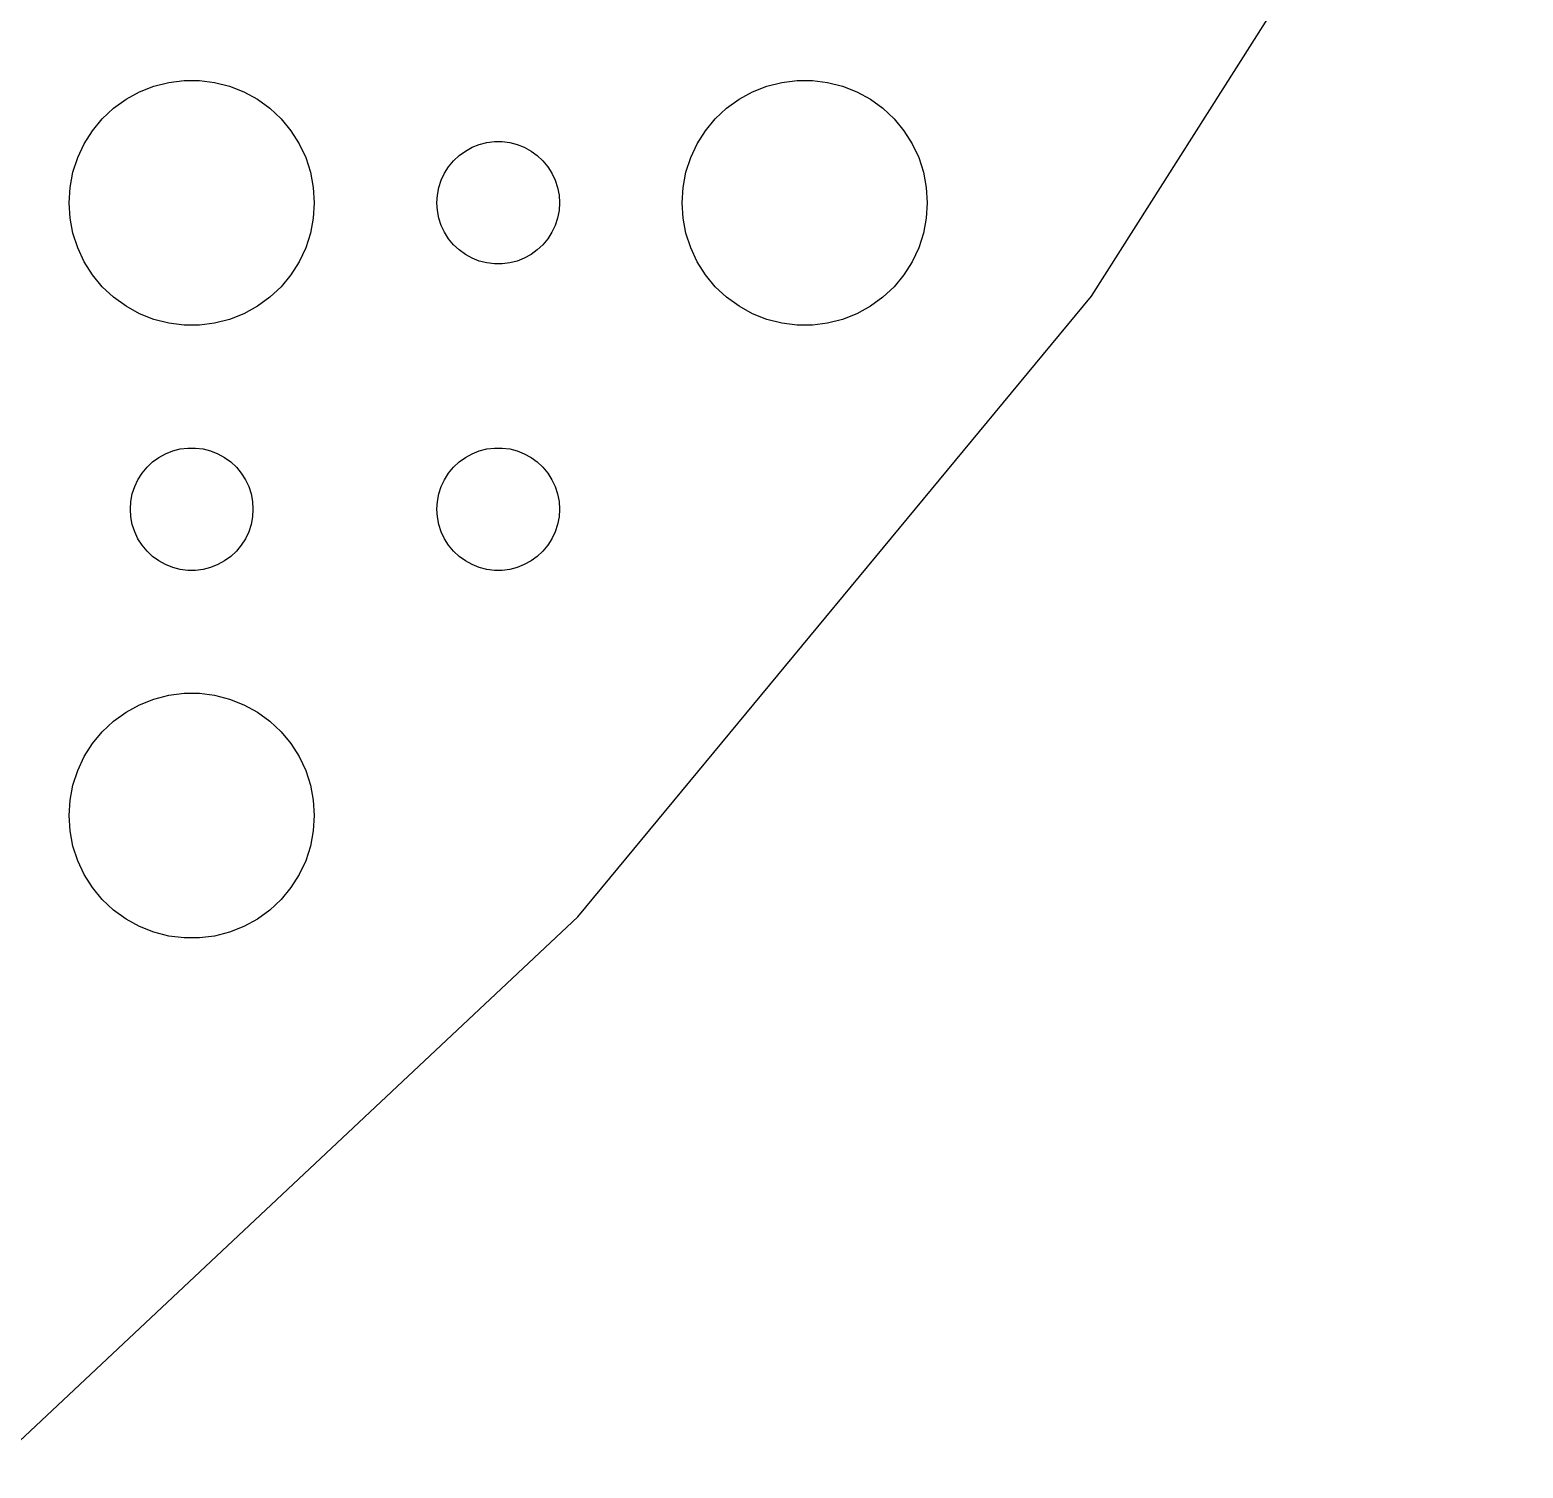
# Model space of a CAD drawing. Header units: metres. Extents: x -157 to 157, y -157 to 157.
# Drawn here: x 101.04 to 137.58, y -120.97 to -85.77 of the extents above; entities that cross this region are included whole.
import ezdxf

# ---------------------------------------------------------------- set-up
doc = ezdxf.new("R2010")
doc.units = ezdxf.units.M

msp = doc.modelspace()

# ---------------------------------------------------------------- linework, layer by layer
for p, q in [((127.016, -92.2823), (137.58, -75.6353)), ((103.393, -87.467), (103.723, -87.2855)), ((103.723, -87.2855), (104.073, -87.1468)), ((104.073, -87.1468), (104.438, -87.0531)), ((104.438, -87.0531), (104.812, -87.0059)), ((104.812, -87.0059), (105.188, -87.0059)), ((105.188, -87.0059), (105.562, -87.0531)), ((105.562, -87.0531), (105.927, -87.1468)), ((105.927, -87.1468), (106.277, -87.2855)), ((106.277, -87.2855), (106.607, -87.467)), ((118.393, -87.467), (118.723, -87.2855)), ((118.723, -87.2855), (119.073, -87.1468)), ((119.073, -87.1468), (119.438, -87.0531)), ((119.438, -87.0531), (119.812, -87.0059)), ((119.812, -87.0059), (120.188, -87.0059)), ((120.188, -87.0059), (120.562, -87.0531)), ((120.562, -87.0531), (120.927, -87.1468)), ((120.927, -87.1468), (121.277, -87.2855)), ((121.277, -87.2855), (121.607, -87.467)), ((102.813, -87.9464), (103.088, -87.6885)), ((103.088, -87.6885), (103.393, -87.467)), ((106.607, -87.467), (106.912, -87.6885)), ((106.912, -87.6885), (107.187, -87.9464)), ((117.813, -87.9464), (118.088, -87.6885)), ((118.088, -87.6885), (118.393, -87.467)), ((121.607, -87.467), (121.912, -87.6885)), ((121.912, -87.6885), (122.187, -87.9464)), ((102.573, -88.2366), (102.813, -87.9464)), ((107.187, -87.9464), (107.427, -88.2366)), ((117.573, -88.2366), (117.813, -87.9464)), ((122.187, -87.9464), (122.427, -88.2366)), ((102.371, -88.5547), (102.573, -88.2366)), ((107.427, -88.2366), (107.629, -88.5547)), ((117.371, -88.5547), (117.573, -88.2366)), ((122.427, -88.2366), (122.629, -88.5547)), ((102.211, -88.8956), (102.371, -88.5547)), ((107.629, -88.5547), (107.789, -88.8956)), ((111.544, -88.8442), (111.696, -88.7335)), ((111.696, -88.7335), (111.861, -88.6428)), ((111.861, -88.6428), (112.036, -88.5734)), ((112.036, -88.5734), (112.219, -88.5266)), ((112.219, -88.5266), (112.406, -88.503)), ((112.406, -88.503), (112.594, -88.503)), ((112.594, -88.503), (112.781, -88.5266)), ((112.781, -88.5266), (112.964, -88.5734)), ((112.964, -88.5734), (113.139, -88.6428)), ((113.139, -88.6428), (113.304, -88.7335)), ((113.304, -88.7335), (113.456, -88.8442)), ((117.211, -88.8956), (117.371, -88.5547)), ((122.629, -88.5547), (122.789, -88.8956)), ((102.094, -89.2539), (102.211, -88.8956)), ((107.789, -88.8956), (107.906, -89.2539)), ((111.186, -89.2774), (111.286, -89.1183)), ((111.286, -89.1183), (111.407, -88.9732)), ((111.407, -88.9732), (111.544, -88.8442)), ((113.456, -88.8442), (113.593, -88.9732)), ((113.593, -88.9732), (113.714, -89.1183)), ((113.714, -89.1183), (113.814, -89.2774)), ((117.094, -89.2539), (117.211, -88.8956)), ((122.789, -88.8956), (122.906, -89.2539)), ((102.024, -89.624), (102.094, -89.2539)), ((107.906, -89.2539), (107.976, -89.624)), ((111.047, -89.627), (111.105, -89.4478)), ((111.105, -89.4478), (111.186, -89.2774)), ((113.814, -89.2774), (113.895, -89.4478)), ((113.895, -89.4478), (113.953, -89.627)), ((117.024, -89.624), (117.094, -89.2539)), ((122.906, -89.2539), (122.976, -89.624)), ((102, -90), (102.024, -89.624)), ((107.976, -89.624), (108, -90)), ((111, -90), (111.012, -89.812)), ((111.012, -89.812), (111.047, -89.627)), ((113.953, -89.627), (113.988, -89.812)), ((113.988, -89.812), (114, -90)), ((117, -90), (117.024, -89.624)), ((122.976, -89.624), (123, -90)), ((102.024, -90.376), (102, -90)), ((108, -90), (107.976, -90.376)), ((111.012, -90.188), (111, -90)), ((111.047, -90.373), (111.012, -90.188)), ((113.988, -90.188), (113.953, -90.373)), ((114, -90), (113.988, -90.188)), ((117.024, -90.376), (117, -90)), ((123, -90), (122.976, -90.376)), ((102.094, -90.7461), (102.024, -90.376)), ((107.976, -90.376), (107.906, -90.7461)), ((111.105, -90.5522), (111.047, -90.373)), ((111.186, -90.7226), (111.105, -90.5522)), ((113.895, -90.5522), (113.814, -90.7226)), ((113.953, -90.373), (113.895, -90.5522)), ((117.094, -90.7461), (117.024, -90.376)), ((122.976, -90.376), (122.906, -90.7461)), ((102.211, -91.1044), (102.094, -90.7461)), ((107.906, -90.7461), (107.789, -91.1044)), ((111.286, -90.8817), (111.186, -90.7226)), ((111.407, -91.0268), (111.286, -90.8817)), ((113.714, -90.8817), (113.593, -91.0268)), ((113.814, -90.7226), (113.714, -90.8817)), ((117.211, -91.1044), (117.094, -90.7461)), ((122.906, -90.7461), (122.789, -91.1044)), ((102.371, -91.4453), (102.211, -91.1044)), ((107.789, -91.1044), (107.629, -91.4453)), ((111.544, -91.1558), (111.407, -91.0268)), ((111.696, -91.2665), (111.544, -91.1558)), ((111.861, -91.3572), (111.696, -91.2665)), ((113.304, -91.2665), (113.139, -91.3572)), ((113.456, -91.1558), (113.304, -91.2665)), ((113.593, -91.0268), (113.456, -91.1558)), ((117.371, -91.4453), (117.211, -91.1044)), ((122.789, -91.1044), (122.629, -91.4453)), ((102.573, -91.7634), (102.371, -91.4453)), ((107.629, -91.4453), (107.427, -91.7634)), ((112.036, -91.4266), (111.861, -91.3572)), ((112.219, -91.4734), (112.036, -91.4266)), ((112.406, -91.497), (112.219, -91.4734)), ((112.594, -91.497), (112.406, -91.497)), ((112.781, -91.4734), (112.594, -91.497)), ((112.964, -91.4266), (112.781, -91.4734)), ((113.139, -91.3572), (112.964, -91.4266)), ((117.573, -91.7634), (117.371, -91.4453)), ((122.629, -91.4453), (122.427, -91.7634)), ((102.813, -92.0536), (102.573, -91.7634)), ((103.088, -92.3115), (102.813, -92.0536)), ((107.187, -92.0536), (106.912, -92.3115)), ((107.427, -91.7634), (107.187, -92.0536)), ((117.813, -92.0536), (117.573, -91.7634)), ((118.088, -92.3115), (117.813, -92.0536)), ((122.187, -92.0536), (121.912, -92.3115)), ((122.427, -91.7634), (122.187, -92.0536)), ((103.393, -92.533), (103.088, -92.3115)), ((106.912, -92.3115), (106.607, -92.533)), ((114.448, -107.474), (127.016, -92.2823)), ((118.393, -92.533), (118.088, -92.3115)), ((121.912, -92.3115), (121.607, -92.533)), ((103.723, -92.7145), (103.393, -92.533)), ((104.073, -92.8532), (103.723, -92.7145)), ((106.277, -92.7145), (105.927, -92.8532)), ((106.607, -92.533), (106.277, -92.7145)), ((118.723, -92.7145), (118.393, -92.533)), ((119.073, -92.8532), (118.723, -92.7145)), ((121.277, -92.7145), (120.927, -92.8532)), ((121.607, -92.533), (121.277, -92.7145)), ((104.438, -92.9469), (104.073, -92.8532)), ((104.812, -92.9941), (104.438, -92.9469)), ((105.188, -92.9941), (104.812, -92.9941)), ((105.562, -92.9469), (105.188, -92.9941)), ((105.927, -92.8532), (105.562, -92.9469)), ((119.438, -92.9469), (119.073, -92.8532)), ((119.812, -92.9941), (119.438, -92.9469)), ((120.188, -92.9941), (119.812, -92.9941)), ((120.562, -92.9469), (120.188, -92.9941)), ((120.927, -92.8532), (120.562, -92.9469)), ((104.361, -96.1428), (104.536, -96.0734)), ((104.536, -96.0734), (104.719, -96.0266)), ((104.719, -96.0266), (104.906, -96.003)), ((104.906, -96.003), (105.094, -96.003)), ((105.094, -96.003), (105.281, -96.0266)), ((105.281, -96.0266), (105.464, -96.0734)), ((105.464, -96.0734), (105.639, -96.1428)), ((111.861, -96.1428), (112.036, -96.0734)), ((112.036, -96.0734), (112.219, -96.0266)), ((112.219, -96.0266), (112.406, -96.003)), ((112.406, -96.003), (112.594, -96.003)), ((112.594, -96.003), (112.781, -96.0266)), ((112.781, -96.0266), (112.964, -96.0734)), ((112.964, -96.0734), (113.139, -96.1428)), ((103.907, -96.4732), (104.044, -96.3442)), ((104.044, -96.3442), (104.196, -96.2335)), ((104.196, -96.2335), (104.361, -96.1428)), ((105.639, -96.1428), (105.804, -96.2335)), ((105.804, -96.2335), (105.956, -96.3442)), ((105.956, -96.3442), (106.093, -96.4732)), ((111.407, -96.4732), (111.544, -96.3442)), ((111.544, -96.3442), (111.696, -96.2335)), ((111.696, -96.2335), (111.861, -96.1428)), ((113.139, -96.1428), (113.304, -96.2335)), ((113.304, -96.2335), (113.456, -96.3442)), ((113.456, -96.3442), (113.593, -96.4732)), ((103.605, -96.9478), (103.686, -96.7774)), ((103.686, -96.7774), (103.786, -96.6183)), ((103.786, -96.6183), (103.907, -96.4732)), ((106.093, -96.4732), (106.214, -96.6183)), ((106.214, -96.6183), (106.314, -96.7774)), ((106.314, -96.7774), (106.395, -96.9478)), ((111.105, -96.9478), (111.186, -96.7774)), ((111.186, -96.7774), (111.286, -96.6183)), ((111.286, -96.6183), (111.407, -96.4732)), ((113.593, -96.4732), (113.714, -96.6183)), ((113.714, -96.6183), (113.814, -96.7774)), ((113.814, -96.7774), (113.895, -96.9478)), ((103.512, -97.312), (103.547, -97.127)), ((103.547, -97.127), (103.605, -96.9478)), ((106.395, -96.9478), (106.453, -97.127)), ((106.453, -97.127), (106.488, -97.312)), ((111.012, -97.312), (111.047, -97.127)), ((111.047, -97.127), (111.105, -96.9478)), ((113.895, -96.9478), (113.953, -97.127)), ((113.953, -97.127), (113.988, -97.312)), ((103.5, -97.5), (103.512, -97.312)), ((103.512, -97.688), (103.5, -97.5)), ((106.488, -97.312), (106.5, -97.5)), ((106.5, -97.5), (106.488, -97.688)), ((111, -97.5), (111.012, -97.312)), ((111.012, -97.688), (111, -97.5)), ((113.988, -97.312), (114, -97.5)), ((114, -97.5), (113.988, -97.688)), ((103.547, -97.873), (103.512, -97.688)), ((103.605, -98.0522), (103.547, -97.873)), ((106.453, -97.873), (106.395, -98.0522)), ((106.488, -97.688), (106.453, -97.873)), ((111.047, -97.873), (111.012, -97.688)), ((111.105, -98.0522), (111.047, -97.873)), ((113.953, -97.873), (113.895, -98.0522)), ((113.988, -97.688), (113.953, -97.873)), ((103.686, -98.2226), (103.605, -98.0522)), ((103.786, -98.3817), (103.686, -98.2226)), ((106.314, -98.2226), (106.214, -98.3817)), ((106.395, -98.0522), (106.314, -98.2226)), ((111.186, -98.2226), (111.105, -98.0522)), ((111.286, -98.3817), (111.186, -98.2226)), ((113.814, -98.2226), (113.714, -98.3817)), ((113.895, -98.0522), (113.814, -98.2226)), ((103.907, -98.5268), (103.786, -98.3817)), ((104.044, -98.6558), (103.907, -98.5268)), ((104.196, -98.7665), (104.044, -98.6558)), ((105.956, -98.6558), (105.804, -98.7665)), ((106.093, -98.5268), (105.956, -98.6558)), ((106.214, -98.3817), (106.093, -98.5268)), ((111.407, -98.5268), (111.286, -98.3817)), ((111.544, -98.6558), (111.407, -98.5268)), ((111.696, -98.7665), (111.544, -98.6558)), ((113.456, -98.6558), (113.304, -98.7665)), ((113.593, -98.5268), (113.456, -98.6558)), ((113.714, -98.3817), (113.593, -98.5268)), ((104.361, -98.8572), (104.196, -98.7665)), ((104.536, -98.9266), (104.361, -98.8572)), ((104.719, -98.9734), (104.536, -98.9266)), ((104.906, -98.997), (104.719, -98.9734)), ((105.094, -98.997), (104.906, -98.997)), ((105.281, -98.9734), (105.094, -98.997)), ((105.464, -98.9266), (105.281, -98.9734)), ((105.639, -98.8572), (105.464, -98.9266)), ((105.804, -98.7665), (105.639, -98.8572)), ((111.861, -98.8572), (111.696, -98.7665)), ((112.036, -98.9266), (111.861, -98.8572)), ((112.219, -98.9734), (112.036, -98.9266)), ((112.406, -98.997), (112.219, -98.9734)), ((112.594, -98.997), (112.406, -98.997)), ((112.781, -98.9734), (112.594, -98.997)), ((112.964, -98.9266), (112.781, -98.9734)), ((113.139, -98.8572), (112.964, -98.9266)), ((113.304, -98.7665), (113.139, -98.8572)), ((103.393, -102.467), (103.723, -102.286)), ((103.723, -102.286), (104.073, -102.147)), ((104.073, -102.147), (104.438, -102.053)), ((104.438, -102.053), (104.812, -102.006)), ((104.812, -102.006), (105.188, -102.006)), ((105.188, -102.006), (105.562, -102.053)), ((105.562, -102.053), (105.927, -102.147)), ((105.927, -102.147), (106.277, -102.286)), ((106.277, -102.286), (106.607, -102.467)), ((103.088, -102.688), (103.393, -102.467)), ((106.607, -102.467), (106.912, -102.688)), ((102.573, -103.237), (102.813, -102.946)), ((102.813, -102.946), (103.088, -102.688)), ((106.912, -102.688), (107.187, -102.946)), ((107.187, -102.946), (107.427, -103.237)), ((102.371, -103.555), (102.573, -103.237)), ((107.427, -103.237), (107.629, -103.555)), ((102.211, -103.896), (102.371, -103.555)), ((107.629, -103.555), (107.789, -103.896)), ((102.094, -104.254), (102.211, -103.896)), ((107.789, -103.896), (107.906, -104.254)), ((102.024, -104.624), (102.094, -104.254)), ((107.906, -104.254), (107.976, -104.624)), ((102, -105), (102.024, -104.624)), ((107.976, -104.624), (108, -105)), ((102.024, -105.376), (102, -105)), ((108, -105), (107.976, -105.376)), ((102.094, -105.746), (102.024, -105.376)), ((107.976, -105.376), (107.906, -105.746)), ((102.211, -106.104), (102.094, -105.746)), ((107.906, -105.746), (107.789, -106.104)), ((102.371, -106.445), (102.211, -106.104)), ((107.789, -106.104), (107.629, -106.445)), ((102.573, -106.763), (102.371, -106.445)), ((107.629, -106.445), (107.427, -106.763)), ((102.813, -107.054), (102.573, -106.763)), ((103.088, -107.312), (102.813, -107.054)), ((107.187, -107.054), (106.912, -107.312)), ((107.427, -106.763), (107.187, -107.054)), ((103.393, -107.533), (103.088, -107.312)), ((106.912, -107.312), (106.607, -107.533)), ((100.076, -120.971), (114.448, -107.474)), ((103.723, -107.714), (103.393, -107.533)), ((104.073, -107.853), (103.723, -107.714)), ((106.277, -107.714), (105.927, -107.853)), ((106.607, -107.533), (106.277, -107.714)), ((104.438, -107.947), (104.073, -107.853)), ((104.812, -107.994), (104.438, -107.947)), ((105.188, -107.994), (104.812, -107.994)), ((105.562, -107.947), (105.188, -107.994)), ((105.927, -107.853), (105.562, -107.947))]:
    msp.add_line(p, q)

doc.saveas('drawing.dxf')
